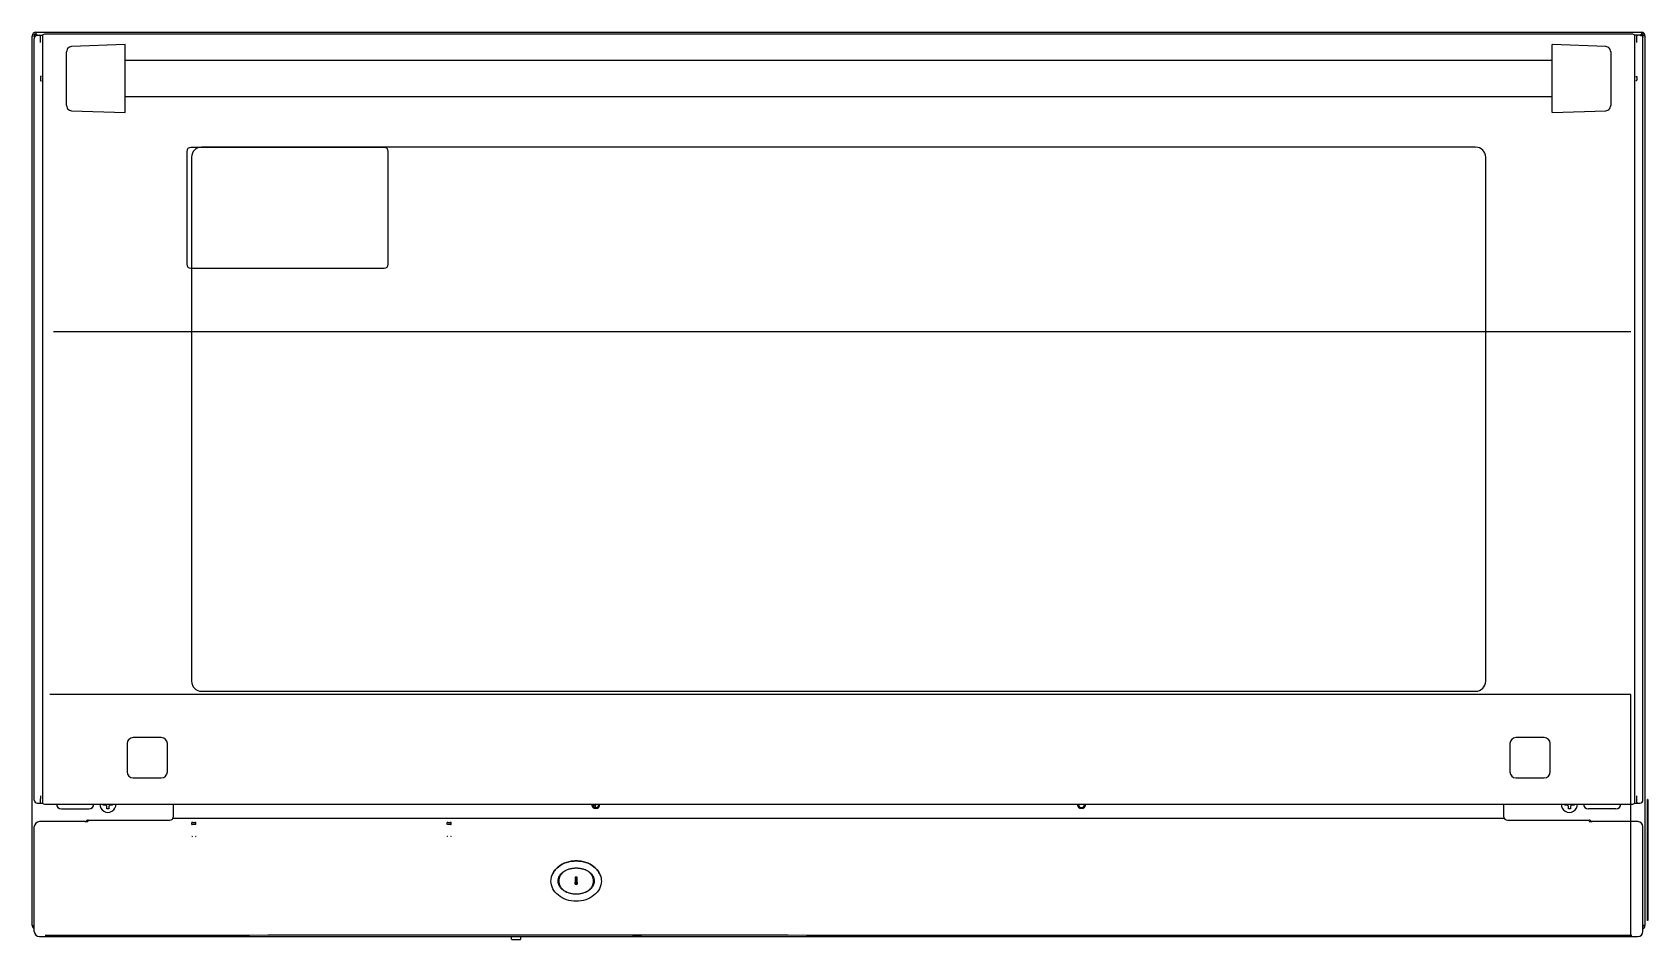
# Model space of a CAD drawing. Header units: millimetres. Extents: x -334 to 5010, y 1650 to 4941.
# Drawn here: x 2607 to 3408, y 2966 to 3416 of the extents above; entities that cross this region are included whole.
import ezdxf

# ---------------------------------------------------------------- set-up
doc = ezdxf.new("R2010")
doc.units = ezdxf.units.MM
doc.header["$LTSCALE"] = 438.9
doc.layers.get('0').update_dxf_attribs({"linetype": 'CONTINUOUS'})
for name, color, linetype in [('ASSI', 7, 'CONTINUOUS'), ('CURVE', 7, 'CONTINUOUS'), ('GEOM', 7, 'CONTINUOUS')]:
    doc.layers.add(name, color=color, linetype=linetype)

msp = doc.modelspace()

# ---------------------------------------------------------------- linework, layer by layer
at = {"linetype": 'Continuous'}
for p, q in [((2611.8, 3413.94), (2611.8, 3033.94)), ((3400.8, 3414.94), (2612.8, 3414.94)), ((3404.3, 3414.44), (3401.67, 3414.44)), ((3401.8, 3033.94), (3401.8, 3413.94)), ((3402.8, 3412.33), (3402.8, 3413.94)), ((2623.8, 3379.57), (2623.8, 3406.31)), ((2652.8, 3409.81), (2626.21, 3408.86)), ((2652.8, 3376.06), (2652.8, 3409.81)), ((3387.39, 3408.86), (3360.8, 3409.81)), ((3360.8, 3376.06), (3360.8, 3409.81)), ((3389.8, 3406.31), (3389.8, 3379.57)), ((3405.8, 3034.94), (3405.8, 3412.94)), ((2610.8, 3393.55), (2610.8, 3392.32)), ((2610.89, 3393.93), (2610.81, 3393.85)), ((2610.81, 3392.02), (2610.89, 3391.94)), ((3402.72, 3393.93), (3402.8, 3393.85)), ((3402.8, 3392.02), (3402.72, 3391.94)), ((3402.8, 3393.55), (3402.8, 3392.32)), ((2626.21, 3377.02), (2652.8, 3376.06)), ((3360.8, 3376.06), (3387.39, 3377.02)), ((3322.8, 3358.94), (2690.8, 3358.94)), ((2685.8, 3353.94), (2685.8, 3093.94)), ((3327.8, 3093.94), (3327.8, 3353.94)), ((2690.8, 3088.94), (3322.8, 3088.94)), ((2609.3, 3033.44), (2611.94, 3033.44)), ((2610.8, 3033.94), (2610.8, 3035.55)), ((2612.8, 3032.94), (3400.8, 3032.94)), ((2621.23, 3030.61), (2634.88, 3030.61)), ((2642, 3032.34), (2642, 3032.94)), ((2643.3, 3032.34), (2642, 3032.34)), ((2643.8, 3031.84), (2643.3, 3032.34)), ((2643.8, 3030.54), (2643.8, 3031.84)), ((2644.8, 3030.54), (2643.8, 3030.54)), ((2645.3, 3032.34), (2644.8, 3031.84)), ((2644.8, 3031.84), (2644.8, 3030.54)), ((2646.6, 3032.34), (2645.3, 3032.34)), ((2646.6, 3032.94), (2646.6, 3032.34)), ((2884.95, 3031.99), (2885.51, 3031.99)), ((2885.51, 3031.99), (2885.51, 3032.94)), ((3367, 3032.34), (3367, 3032.94)), ((3368.3, 3032.34), (3367, 3032.34)), ((3368.8, 3031.84), (3368.3, 3032.34)), ((3368.8, 3030.54), (3368.8, 3031.84)), ((3369.8, 3030.54), (3368.8, 3030.54)), ((3370.3, 3032.34), (3369.8, 3031.84)), ((3369.8, 3031.84), (3369.8, 3030.54)), ((3371.6, 3032.34), (3370.3, 3032.34)), ((3371.6, 3032.94), (3371.6, 3032.34)), ((3392.38, 3030.61), (3378.73, 3030.61)), ((3401.67, 3033.44), (3404.3, 3033.44)), ((3402.8, 3033.94), (3402.8, 3035.55)), ((2632.93, 3024.24), (2610.3, 3024.24)), ((2634.43, 3024.26), (2634.42, 3024.25)), ((3379.17, 3024.26), (3379.18, 3024.25)), ((3403.3, 3024.24), (3380.68, 3024.24)), ((2614.3, 2967.75), (2614.3, 2967.79)), ((2615.3, 2967.79), (2615.3, 2967.75)), ((2617.1, 2967.79), (2617.1, 2967.76)), ((3396.5, 2967.76), (3396.5, 2967.79)), ((3398.3, 2967.75), (3398.3, 2967.79)), ((3399.3, 2967.79), (3399.3, 2967.75))]:
    msp.add_line(p, q, dxfattribs=at)
at = {"color": 2}
for p, q in [((3399.76, 3267.24), (2617.38, 3267.24)), ((3399.76, 3087.24), (2615.56, 3087.24)), ((3399.76, 2967.24), (3399.76, 3087.24))]:
    msp.add_line(p, q, dxfattribs=at)
at = {"linetype": 'Continuous'}
for points in [[(2626.21, 3408.86), (2625.77, 3408.8), (2625.22, 3408.61), (2624.73, 3408.29), (2624.33, 3407.87), (2624.03, 3407.36), (2623.85, 3406.79), (2623.8, 3406.31)], [(3389.8, 3406.31), (3389.76, 3406.78), (3389.58, 3407.35), (3389.28, 3407.86), (3388.88, 3408.29), (3388.39, 3408.6), (3387.85, 3408.8), (3387.39, 3408.86)], [(2623.8, 3379.57), (2623.85, 3379.09), (2624.02, 3378.52), (2624.32, 3378.01), (2624.73, 3377.59), (2625.21, 3377.27), (2625.76, 3377.07), (2626.21, 3377.02)], [(3387.39, 3377.02), (3387.84, 3377.07), (3388.38, 3377.26), (3388.87, 3377.58), (3389.28, 3378), (3389.58, 3378.51), (3389.76, 3379.08), (3389.8, 3379.57)]]:
    msp.add_lwpolyline(points, dxfattribs=at)
for centre, radius, start, end in [((2612.8, 3413.94), 1, 90, 180), ((3400.8, 3413.94), 1, 0, 90), ((2690.8, 3353.94), 5, 90, 180), ((3322.8, 3353.94), 5, 0, 90), ((2690.8, 3093.94), 5, 180, 270), ((3322.8, 3093.94), 5, 270, 360), ((2665.73, 3035.58), 54.93, 178.56777, 180.03633), ((2612.8, 3033.94), 1, 180, 270), ((3400.8, 3033.94), 1, 270, 360), ((3347.87, 3035.58), 54.93, 359.96367, 1.43223), ((3404.3, 3034.94), 1.5, 269.99654, 0.00346), ((2614.06, 2969.22), 2, 263.82365, 264.74386), ((2614.05, 2969.21), 1.98, 264.74422, 265.39913), ((2614.05, 2969.2), 1.97, 265.39843, 266.78331), ((2614.05, 2969.19), 1.96, 266.78408, 267.62353), ((2614.05, 2969.18), 1.96, 267.62337, 268.84548), ((2614.05, 2969.17), 1.95, 268.84585, 270.92584), ((2614.05, 2969.18), 1.95, 270.92609, 271.9964), ((2614.05, 2969.18), 1.96, 271.9964, 273.02281), ((2614.05, 2969.19), 1.97, 273.0233, 274.28602), ((2614.05, 2969.21), 1.98, 274.28564, 275.13722), ((2614.05, 2969.22), 2, 275.13759, 276.17572), ((2614.8, 2971.55), 3.79, 262.40064, 267.45106), ((2614.8, 2971.53), 3.77, 267.45502, 272.54498), ((2614.8, 2971.55), 3.79, 272.54894, 277.59936), ((2615.56, 2969.22), 2, 263.83773, 264.86238), ((2615.55, 2969.21), 1.98, 264.86273, 265.7144), ((2615.55, 2969.19), 1.97, 265.71404, 266.97664), ((2615.55, 2969.18), 1.96, 266.97713, 268.00368), ((2615.55, 2969.18), 1.95, 268.00368, 269.07383), ((2615.55, 2969.17), 1.95, 269.07408, 271.15408), ((2615.55, 2969.18), 1.95, 271.15446, 272.37669), ((2615.55, 2969.19), 1.96, 272.37651, 273.21588), ((2615.55, 2969.2), 1.97, 273.21665, 274.6016), ((2615.55, 2969.21), 1.98, 274.60089, 275.25577), ((2615.55, 2969.22), 2, 275.25613, 276.18196), ((2614.62, 2971.84), 4.76, 300.61937, 301.53404), ((3398.99, 2971.84), 4.76, 238.46596, 239.48797), ((3398.06, 2969.22), 2, 263.82365, 264.74386), ((3398.05, 2969.21), 1.98, 264.74422, 265.39913), ((3398.05, 2969.2), 1.97, 265.39843, 266.78331), ((3398.05, 2969.19), 1.96, 266.78408, 267.62353), ((3398.05, 2969.18), 1.96, 267.62337, 268.84548), ((3398.05, 2969.17), 1.95, 268.84585, 270.92584), ((3398.05, 2969.18), 1.95, 270.92609, 271.9964), ((3398.05, 2969.18), 1.96, 271.9964, 273.02281), ((3398.05, 2969.19), 1.97, 273.0233, 274.28602), ((3398.05, 2969.21), 1.98, 274.28564, 275.13722), ((3398.05, 2969.22), 2, 275.13759, 276.17572), ((3398.8, 2971.55), 3.79, 262.40064, 267.45106), ((3398.8, 2971.53), 3.77, 267.45502, 272.54498), ((3398.8, 2971.55), 3.79, 272.54894, 277.59936), ((3399.56, 2969.22), 2, 263.83773, 264.86238), ((3399.55, 2969.21), 1.98, 264.86273, 265.7144), ((3399.55, 2969.19), 1.97, 265.71404, 266.97664), ((3399.55, 2969.18), 1.96, 266.97713, 268.00368), ((3399.55, 2969.18), 1.95, 268.00368, 269.07383), ((3399.55, 2969.17), 1.95, 269.07408, 271.15408), ((3399.55, 2969.18), 1.95, 271.15446, 272.37669), ((3399.55, 2969.19), 1.96, 272.37651, 273.21588), ((3399.55, 2969.2), 1.97, 273.21665, 274.6016), ((3399.55, 2969.21), 1.98, 274.60089, 275.25577), ((3399.55, 2969.22), 2, 275.25613, 276.18196)]:
    msp.add_arc(centre, radius, start, end, dxfattribs=at)
for centre, major_axis, ratio, start_param, end_param in [((3403.3, 3413.94), (-0.354, 0.354), 0.999695, -0.785246, 0.785246), ((3405.05, 3413.69), (-0.39, 1.67), 0.38207, -2.124127, -1.904221), ((2610.81, 3393.55), (0, 0.3), 0.017455, 0.017453, 1.570796), ((2610.81, 3392.32), (0, 0.3), 0.017455, -4.712389, -3.159046), ((3402.8, 3393.55), (0, 0.3), 0.017455, -1.570796, -0.017453), ((3402.8, 3392.32), (0, 0.3), 0.017455, -3.124139, -1.570796), ((2610.3, 3033.94), (0.354, -0.354), 0.999695, -0.785246, 0.785246), ((2621.23, 3033.11), (-1.77, -1.77), 0.999695, -0.715566, 0.785246), ((2634.88, 3033.11), (-1.77, 1.77), 0.999695, 2.356347, 3.857158), ((3378.73, 3033.11), (1.77, 1.77), 0.999695, -3.857158, -2.356347), ((3392.38, 3033.11), (-1.77, 1.77), 0.999695, -3.926839, -2.426027), ((3403.3, 3033.94), (0.354, 0.354), 0.999695, 2.356347, 3.926839), ((2632.93, 3024.26), (1.5, 0), 0.013091, -1.570796, -0.087266), ((2634.43, 3025.26), (0, 1), 0.087489, -3.128503, -1.907239), ((3379.17, 3025.26), (0, 1), 0.087489, -3.674698, -3.154683), ((3380.68, 3024.26), (1.5, 0), 0.013091, -3.054326, -1.570796)]:
    msp.add_ellipse(centre, major_axis=major_axis, ratio=ratio, start_param=start_param, end_param=end_param, dxfattribs=at)
for points, knots in [([(3404.3, 3414.44), (3404.38, 3414.44), (3404.55, 3414.43), (3404.71, 3414.41), (3404.8, 3414.4)], [0, 0, 0, 0, 0.461836, 1, 1, 1, 1]), ([(3405.51, 3413.91), (3405.42, 3414.02), (3405.25, 3414.19), (3405, 3414.33), (3404.86, 3414.39), (3404.8, 3414.4)], [0, 0, 0, 0, 0.505029, 0.79869, 1, 1, 1, 1]), ([(3405.51, 3413.91), (3405.59, 3413.8), (3405.7, 3413.6), (3405.77, 3413.38), (3405.78, 3413.28)], [0, 0, 0, 0, 0.577258, 1, 1, 1, 1]), ([(2610.82, 3410.92), (2610.82, 3411.01), (2610.81, 3411.48), (2610.8, 3411.95), (2610.8, 3412.33)], [0, 0, 0, 0, 0.190746, 1, 1, 1, 1]), ([(3402.79, 3410.92), (3402.79, 3411.01), (3402.8, 3411.48), (3402.8, 3411.95), (3402.8, 3412.33)], [0, 0, 0, 0, 0.190746, 1, 1, 1, 1]), ([(2611.4, 3393.95), (2611.34, 3393.95), (2611.23, 3393.95), (2611.09, 3393.94), (2611, 3393.94), (2610.94, 3393.94), (2610.91, 3393.93), (2610.89, 3393.94), (2610.89, 3393.93)], [0, 0, 0, 0, 0.350186, 0.664757, 0.795583, 0.900173, 0.970986, 1, 1, 1, 1]), ([(2610.89, 3391.94), (2610.89, 3391.94), (2610.91, 3391.94), (2610.94, 3391.93), (2611, 3391.93), (2611.09, 3391.93), (2611.23, 3391.93), (2611.34, 3391.92), (2611.4, 3391.92)], [0, 0, 0, 0, 0.029015, 0.09983, 0.204424, 0.335254, 0.649837, 1, 1, 1, 1]), ([(3402.2, 3393.95), (3402.26, 3393.95), (3402.38, 3393.95), (3402.52, 3393.94), (3402.61, 3393.94), (3402.66, 3393.94), (3402.7, 3393.93), (3402.72, 3393.94), (3402.72, 3393.93)], [0, 0, 0, 0, 0.350186, 0.664757, 0.795583, 0.900173, 0.970986, 1, 1, 1, 1]), ([(3402.72, 3391.94), (3402.72, 3391.94), (3402.7, 3391.94), (3402.66, 3391.93), (3402.61, 3391.93), (3402.52, 3391.93), (3402.38, 3391.93), (3402.26, 3391.92), (3402.2, 3391.92)], [0, 0, 0, 0, 0.029015, 0.09983, 0.204424, 0.335254, 0.649837, 1, 1, 1, 1]), ([(2888.78, 2997), (2888.62, 2997.54), (2888.16, 2998.68), (2887.06, 3000.33), (2885.5, 3001.85), (2883.59, 3003.1), (2881.42, 3004.03), (2879.06, 3004.61), (2876.6, 3004.8), (2874.15, 3004.61), (2871.79, 3004.03), (2869.61, 3003.1), (2867.71, 3001.85), (2866.14, 3000.33), (2865.05, 2998.69), (2864.59, 2997.56), (2864.44, 2997.04)], [0, 0, 0, 0, 0.061138, 0.134396, 0.207654, 0.280912, 0.354169, 0.427427, 0.500685, 0.573942, 0.6472, 0.720458, 0.793716, 0.866973, 0.940231, 1, 1, 1, 1]), ([(2871.85, 3000.25), (2871.83, 3000.24), (2871.34, 2999.99), (2870.45, 2999.43), (2869.36, 2998.43), (2868.56, 2997.28), (2868.06, 2996.03), (2867.9, 2994.74), (2868.06, 2993.44), (2868.56, 2992.19), (2869.36, 2991.05), (2870.45, 2990.04), (2871.36, 2989.47), (2871.87, 2989.21), (2871.9, 2989.19)], [0, 0, 0, 0, 0.003637, 0.102525, 0.201413, 0.300301, 0.399188, 0.498076, 0.596964, 0.695852, 0.79474, 0.893628, 0.992516, 1, 1, 1, 1]), ([(2881.36, 2989.22), (2881.37, 2989.23), (2881.86, 2989.48), (2882.76, 2990.04), (2883.84, 2991.05), (2884.65, 2992.19), (2885.14, 2993.44), (2885.31, 2994.74), (2885.14, 2996.03), (2884.65, 2997.28), (2883.84, 2998.43), (2882.76, 2999.43), (2881.85, 3000), (2881.34, 3000.26), (2881.3, 3000.28)], [0, 0, 0, 0, 0.003637, 0.102525, 0.201413, 0.300301, 0.399188, 0.498076, 0.596964, 0.695852, 0.79474, 0.893628, 0.992516, 1, 1, 1, 1])]:
    msp.add_open_spline(points, degree=3, knots=knots, dxfattribs=at)
for points in [[(2867.6, 2994.74), (2867.6, 2995.16), (2867.72, 2996.01), (2868.23, 2997.24), (2869.07, 2998.37), (2870.2, 2999.36), (2871.57, 3000.18), (2873.14, 3000.78), (2874.84, 3001.15), (2876.6, 3001.28), (2878.37, 3001.15), (2880.07, 3000.78), (2881.63, 3000.18), (2883.01, 2999.36), (2884.13, 2998.37), (2884.97, 2997.24), (2885.49, 2996.01), (2885.6, 2995.16), (2885.6, 2994.74)], [(2885.6, 2994.74), (2885.6, 2994.31), (2885.49, 2993.46), (2884.97, 2992.23), (2884.13, 2991.1), (2883.01, 2990.11), (2881.63, 2989.3), (2880.07, 2988.69), (2878.37, 2988.32), (2876.6, 2988.19), (2874.84, 2988.32), (2873.14, 2988.69), (2871.57, 2989.3), (2870.2, 2990.11), (2869.07, 2991.1), (2868.23, 2992.23), (2867.72, 2993.46), (2867.6, 2994.31), (2867.6, 2994.74)]]:
    msp.add_open_spline(points, degree=3, dxfattribs=at)
at = {"layer": 'ASSI', "linetype": 'Continuous'}
for p, q in [((3360.8, 3401.94), (2652.8, 3401.94)), ((2652.8, 3384.11), (2652.8, 3401.76)), ((3360.8, 3384.11), (3360.8, 3401.76)), ((3360.8, 3383.94), (2652.8, 3383.94))]:
    msp.add_line(p, q, dxfattribs=at)
for centre, radius, start, end in [((2644.3, 3032.84), 4, 178.55357, 1.44643), ((2886.3, 3032.84), 2.1, 180, 360), ((2883.05, 3032.64), 3.25, 334.85118, 5.31659), ((3127.3, 3032.84), 2.1, 180, 360), ((3369.3, 3032.84), 4, 178.55357, 1.44643)]:
    msp.add_arc(centre, radius, start, end, dxfattribs=at)
for centre in [(2647.8, 2967.37), (2906.8, 2967.37), (3102.8, 2967.37), (3365.8, 2967.37)]:
    msp.add_ellipse(centre, major_axis=(2.25, 0), ratio=0.013091, start_param=0, end_param=3.141593, dxfattribs=at)
at = {"layer": 'CURVE', "linetype": 'Continuous'}
msp.add_line((2956.8, 3415.94), (3056.8, 3415.94), dxfattribs=at)
at = {"layer": 'GEOM', "linetype": 'Continuous'}
for p, q in [((2606.8, 2972.64), (2606.8, 3414.24)), ((2606.8, 3414.24), (2608.5, 3414.24)), ((2608.43, 3414.76), (2608.2, 3414.54)), ((2608.5, 3415.94), (2608.5, 3415)), ((2608.5, 3415.94), (3405.1, 3415.94)), ((2608.5, 3415), (2608.5, 3414.69)), ((2609.3, 3414.44), (2611.94, 3414.44)), ((2610.8, 3412.33), (2610.8, 3413.94)), ((3405.1, 3415.94), (3405.1, 3415)), ((3405.1, 3415), (3405.1, 3414.69)), ((3406.8, 3414.24), (3405.1, 3414.24)), ((3405.4, 3414.54), (3405.18, 3414.76)), ((3406.8, 3414.24), (3406.8, 2972.64)), ((2607.8, 3034.94), (2607.8, 3412.94)), ((2781.4, 3358.84), (2685.4, 3358.84)), ((2683.4, 3356.84), (2683.4, 3300.84)), ((2783.4, 3300.84), (2783.4, 3356.84)), ((2685.4, 3298.84), (2781.4, 3298.84)), ((2653.8, 3062.94), (2653.8, 3048.94)), ((2670.8, 3065.94), (2656.8, 3065.94)), ((2673.8, 3048.94), (2673.8, 3062.94)), ((3339.8, 3062.94), (3339.8, 3048.94)), ((3356.8, 3065.94), (3342.8, 3065.94)), ((3359.8, 3048.94), (3359.8, 3062.94)), ((2656.8, 3045.94), (2670.8, 3045.94)), ((3342.8, 3045.94), (3356.8, 3045.94)), ((2676.9, 3026.94), (2676.9, 3032.94)), ((3336.7, 3032.94), (3336.7, 3026.94)), ((3408.15, 3035.24), (3408.1, 3035.24)), ((3408.1, 2975.24), (3408.1, 3035.24)), ((3408.15, 3035.24), (3408.15, 2975.24)), ((2607.8, 2969.74), (2607.8, 3021.74)), ((2634.5, 3024.94), (2674.9, 3024.94)), ((2676.59, 3025.94), (3337.01, 3025.94)), ((2686, 3022.84), (2686, 3023.73)), ((2687.9, 3022.74), (2686.1, 3022.74)), ((2686.5, 3023.74), (2687.5, 3023.74)), ((2688, 3022.84), (2688, 3023.73)), ((2812.6, 3022.84), (2812.6, 3023.73)), ((2814.5, 3022.74), (2812.7, 3022.74)), ((2813.1, 3023.74), (2814.1, 3023.74)), ((2814.6, 3022.84), (2814.6, 3023.73)), ((3338.7, 3024.94), (3379.1, 3024.94)), ((3405.8, 2969.74), (3405.8, 3021.74)), ((2877.1, 2996.73), (2876.1, 2996.73)), ((2876.1, 2996.73), (2876.1, 2994.29)), ((2876.5, 2996.33), (2876.7, 2996.33)), ((2876.5, 2994.07), (2876.5, 2996.33)), ((2876.7, 2996.33), (2876.7, 2994.07)), ((2877.1, 2994.29), (2877.1, 2996.73)), ((3408.15, 2975.24), (3408.1, 2975.24)), ((2606.8, 2972.64), (2607.8, 2972.64)), ((2607.82, 2969.64), (2607.8, 2969.64)), ((2610.3, 2967.24), (3403.3, 2967.24)), ((2844.55, 2965.89), (2844.55, 2967.24)), ((2848.8, 2965.64), (2844.8, 2965.64)), ((2849.05, 2967.24), (2849.05, 2965.89)), ((3405.8, 2969.64), (3405.78, 2969.64)), ((3406.8, 2972.64), (3405.8, 2972.64))]:
    msp.add_line(p, q, dxfattribs=at)
for centre, radius, start, end in [((2608.5, 3414.24), 1.7, 90, 180), ((2608.5, 3414.24), 1, 90, 164.50247), ((2601.49, 3404.36), 12.75, 55.81103, 56.60715), ((2602.89, 3400.22), 15.51, 68.18547, 68.80529), ((2599.66, 3401.68), 15.99, 54.87427, 55.79996), ((2601.55, 3396.86), 19.14, 67.52195, 68.1798), ((2594.32, 3394.11), 25.25, 53.83309, 54.83743), ((3419.26, 3394.15), 25.2, 125.15539, 126.16759), ((3413.93, 3401.7), 15.96, 124.19961, 125.11741), ((3412.06, 3396.86), 19.14, 111.8202, 112.47805), ((3410.71, 3400.22), 15.51, 111.19471, 111.81453), ((3412.12, 3404.36), 12.75, 123.39285, 124.18897), ((3405.1, 3414.24), 1.7, 0, 90), ((3405.1, 3414.24), 1, 0, 74.50247), ((2685.4, 3356.84), 2, 90, 180), ((2781.4, 3356.84), 2, 0, 90), ((2685.4, 3300.84), 2, 180, 270), ((2781.4, 3300.84), 2, 270, 360), ((2656.8, 3062.94), 3, 90, 180), ((2670.8, 3062.94), 3, 0, 90), ((3342.8, 3062.94), 3, 90, 180), ((3356.8, 3062.94), 3, 0, 90), ((2656.8, 3048.94), 3, 180, 270), ((2670.8, 3048.94), 3, 270, 360), ((3342.8, 3048.94), 3, 180, 270), ((3356.8, 3048.94), 3, 270, 360), ((2609.3, 3034.94), 1.5, 179.99654, 270.00346), ((2886.3, 3032.87), 1.65, 180, 360), ((3127.3, 3032.87), 1.65, 180, 360), ((2634.5, 3023.44), 1.5, 90, 147.30314), ((2674.9, 3026.94), 2, 270, 360), ((2686.1, 3022.84), 0.1, 180, 270), ((2687.9, 3022.84), 0.1, 270, 360), ((2812.7, 3022.84), 0.1, 180, 247.5), ((2814.5, 3022.84), 0.1, 270, 360), ((3338.7, 3026.94), 2, 180, 270), ((3379.1, 3023.44), 1.5, 29.15145, 90), ((2685.96, 3016.66), 0.25, 1.00478, 92.72915), ((2688.04, 3016.66), 0.25, 87.27443, 178.99545), ((2812.56, 3016.66), 0.25, 1.00478, 92.72915), ((2814.64, 3016.66), 0.25, 87.27443, 178.99545), ((2876.6, 2993.74), 0.75, 131.81031, 48.18969), ((2876.6, 2993.74), 0.35, 106.60155, 73.39845), ((2608.5, 2972.64), 1.7, 180, 245.28955), ((2608.5, 2972.64), 1, 194.862, 223.5603), ((2844.8, 2965.89), 0.25, 180, 270), ((2848.8, 2965.89), 0.25, 270, 360), ((3405.1, 2972.64), 1.7, 294.71045, 360), ((3405.1, 2972.64), 1, 316.4397, 345.138)]:
    msp.add_arc(centre, radius, start, end, dxfattribs=at)
for centre, major_axis, ratio, start_param, end_param in [((2610.3, 3413.94), (0.354, 0.354), 0.999695, -0.785246, 0.785246), ((2608.55, 3413.69), (0.39, 1.67), 0.38207, -4.378965, -4.159058), ((2610.3, 3021.74), (1.77, -1.77), 0.999829, 2.35628, 3.926905), ((2686.5, 3023.73), (0.5, 0), 0.013091, 1.570796, 3.141593), ((2687.5, 3023.73), (0.5, 0), 0.013091, 0, 1.570796), ((2813.1, 3023.73), (0.5, 0), 0.013091, 1.570796, 3.141593), ((2814.1, 3023.73), (0.5, 0), 0.013091, 0, 1.570796), ((3403.3, 3021.74), (1.77, 1.77), 0.999829, -0.785312, 0.785312), ((2610.3, 2969.74), (1.77, 1.77), 0.999829, 2.35628, 3.926905), ((3403.3, 2969.74), (-1.77, 1.77), 0.999829, -3.926905, -2.35628)]:
    msp.add_ellipse(centre, major_axis=major_axis, ratio=ratio, start_param=start_param, end_param=end_param, dxfattribs=at)
for points, knots in [([(2608.09, 3413.91), (2608.01, 3413.8), (2607.9, 3413.6), (2607.83, 3413.38), (2607.82, 3413.28)], [0, 0, 0, 0, 0.577258, 1, 1, 1, 1]), ([(2608.09, 3413.91), (2608.18, 3414.02), (2608.35, 3414.19), (2608.61, 3414.33), (2608.74, 3414.39), (2608.8, 3414.4)], [0, 0, 0, 0, 0.505029, 0.79869, 1, 1, 1, 1]), ([(2609.3, 3414.44), (2609.22, 3414.44), (2609.06, 3414.43), (2608.89, 3414.41), (2608.8, 3414.4)], [0, 0, 0, 0, 0.461836, 1, 1, 1, 1]), ([(2864.44, 2997.04), (2864.59, 2997.56), (2865.3, 2999.32), (2867.53, 3001.99), (2871.69, 3004.22), (2876.6, 3005), (2881.51, 3004.22), (2885.67, 3001.99), (2887.91, 2999.31), (2888.62, 2997.54), (2888.78, 2997)], [0, 0, 0, 0, 0.059773, 0.206287, 0.352801, 0.499315, 0.64583, 0.792344, 0.938858, 1, 1, 1, 1]), ([(3400.35, 2967.75), (3334.52, 2967.76), (3072.12, 2967.75), (2809.72, 2967.89), (2613.15, 2967.75)], [0, 0, 0, 0, 0.250865, 1, 1, 1, 1])]:
    msp.add_open_spline(points, degree=3, knots=knots, dxfattribs=at)
for points in [[(2864.1, 2994.74), (2864.1, 2995.51), (2864.22, 2996.29), (2864.44, 2997.04)], [(2889.1, 2994.74), (2889.1, 2993.43), (2888.45, 2990.81), (2885.67, 2987.48), (2881.51, 2985.26), (2876.6, 2984.48), (2871.69, 2985.26), (2867.53, 2987.48), (2864.75, 2990.81), (2864.1, 2993.43), (2864.1, 2994.74)], [(2888.78, 2997), (2888.99, 2996.26), (2889.1, 2995.5), (2889.1, 2994.74)]]:
    msp.add_open_spline(points, degree=3, dxfattribs=at)

doc.saveas('drawing.dxf')
